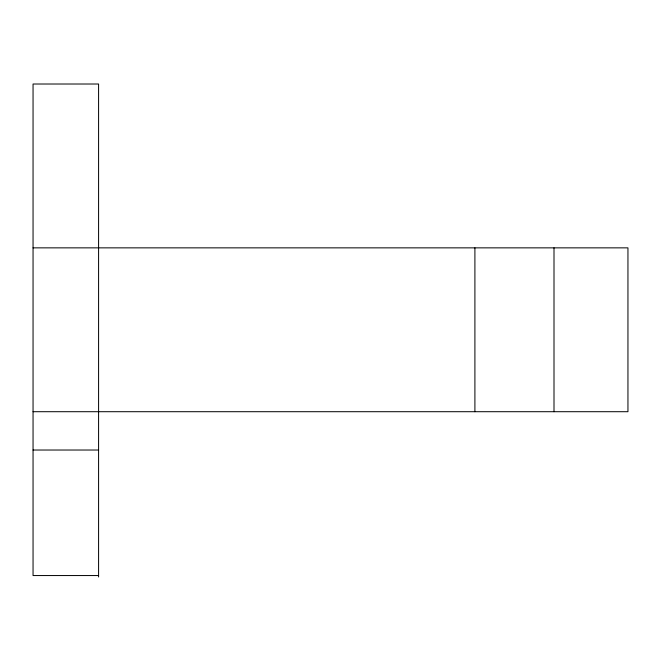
<?xml version="1.0" encoding="UTF-8"?>
<svg xmlns="http://www.w3.org/2000/svg" width="661" height="661" viewBox="0 0 661 661"><rect width="100%" height="100%" fill="white"/><g stroke="black" fill="none" stroke-linecap="round" stroke-linejoin="round"><path stroke-width="0.99" d="M33.05 247.858L627.95 247.858L627.95 411.704L33.05 411.704M33.05 450.025L98.588 450.025M98.588 575.549L33.05 575.549L33.05 84.013L98.588 84.013L98.588 576.987M554.001 247.858L554.001 411.704M474.904 247.858L474.904 411.704"/></g></svg>
